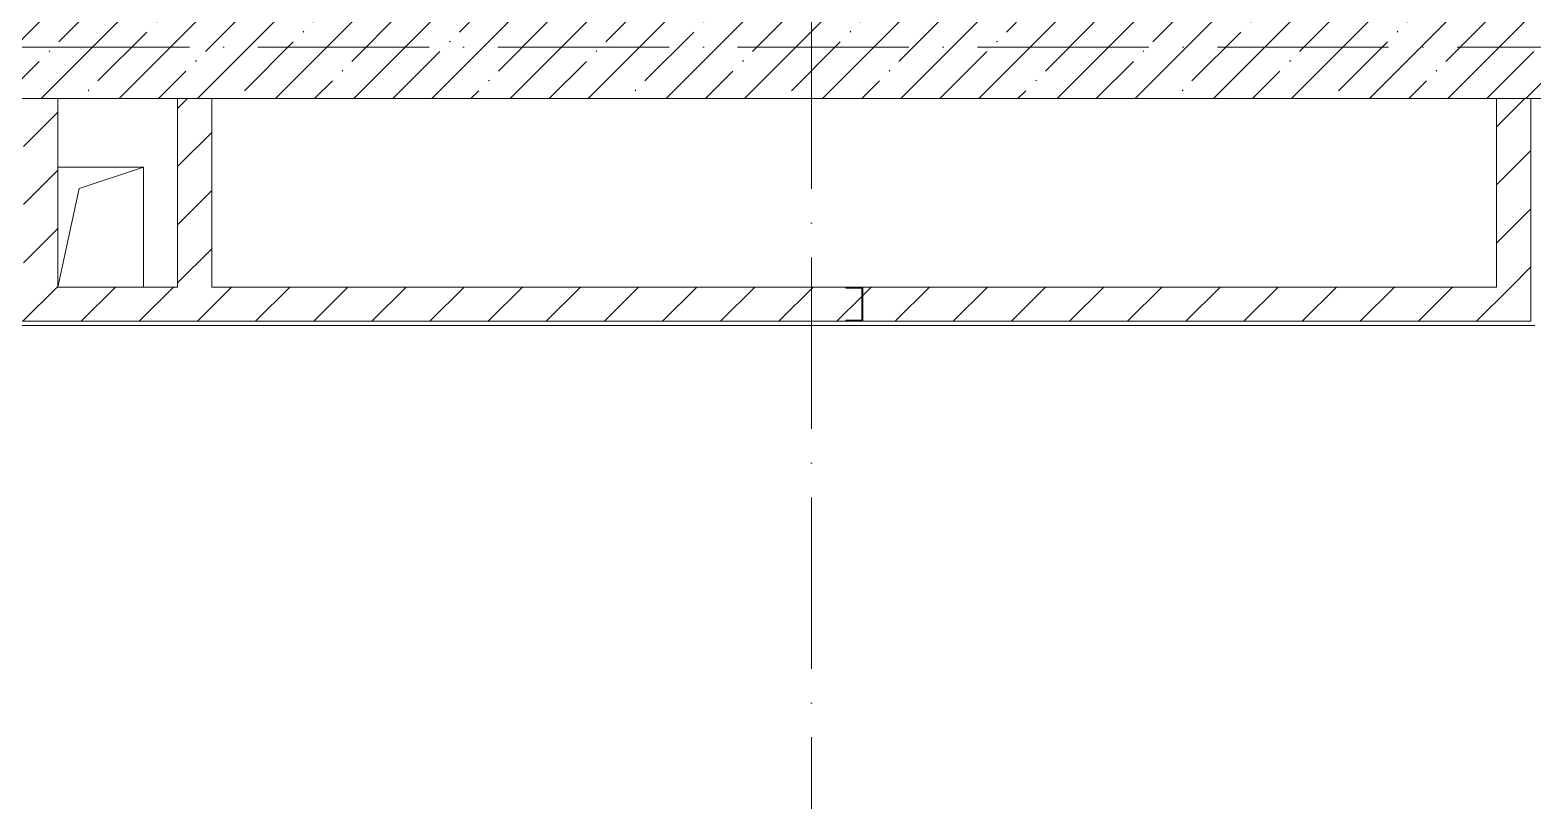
# Model space of a CAD drawing. Header units: millimetres. Extents: x -213536 to 1564669, y -45299 to 942238.
# Drawn here: x 587183 to 591570, y 468835 to 471085 of the extents above; entities that cross this region are included whole.
import ezdxf

# ---------------------------------------------------------------- set-up
doc = ezdxf.new("R2010")
doc.units = ezdxf.units.MM
doc.linetypes.add('50_200_ШТРИХ_1Т_ш5_п1_п1_', pattern=[700, 500, -100, 0, -100])
for name, color, linetype, lineweight in [('0-1', 7, 'Continuous', 5), ('0-2', 7, 'Continuous', 9), ('3) ЖБ 4м', 3, 'Continuous', 30), ('Обобщенные модели', 7, 'Continuous', 9), ('Оси-2', 7, '50_200_ШТРИХ_1Т_ш5_п1_п1_', 9), ('Стены-1', 7, 'Continuous', 13), ('Штриховка разреза-1', 7, 'Continuous', 9)]:
    doc.layers.add(name, color=color, linetype=linetype, lineweight=lineweight)
doc.layers.get('0-2').off()
pattern_1 = [(45, (0, 0), (-84.8528, 84.8528), [])]

# ---------------------------------------------------------------- blocks, each defined once
blk = doc.blocks.new('Ось 3 этаж')
at = {"layer": 'Оси-2'}
for p, q in [((453092.1, 423014.8), (453092.1, 477896.8)), ((428373.3, 471035.4), (459092.1, 471035.4))]:
    blk.add_line(p, q, dxfattribs=at)
blk = doc.blocks.new('154_Фахверк_СКБ_Швеллер - Тип_100_3960-28318856-АИ2_03_План отделки стен 3-го этажа _Часть 2_')
at = {"layer": 'Обобщенные модели'}
for p, q in [((175, 50), (125, 50)), ((125, 50), (125, -50)), ((128, 47), (175, 47)), ((128, -47), (128, 47)), ((175, 47), (175, 50)), ((125, -50), (175, -50)), ((175, -47), (128, -47)), ((175, -50), (175, -47))]:
    blk.add_line(p, q, dxfattribs=at)
blk = doc.blocks.new('AR_Отверстие прямоугольное _в плите_ - AR_Отверстие прямоугольное _в плите_-30459243-АИ2_03_План отделки стен 3-го этажа _Часть 2_')
at = {"layer": 'Обобщенные модели'}
for p, q in [((125, 175), (-125, 175)), ((-62.5, 112.5), (125, 175)), ((125, -175), (125, 175)), ((-125, -175), (-62.5, 112.5))]:
    blk.add_line(p, q, dxfattribs=at)
blk = doc.blocks.new('0125-Р-ОО-Ш2-АР-о_23_10_2024_rvt-1-АИ2_03_План отделки стен 3-го этажа _Часть 2_')
at = {"layer": 'Штриховка разреза-1'}
h = blk.add_hatch(dxfattribs=at)
h.set_pattern_fill('FP_2', color=256, style=0, pattern_type=2)
h.set_pattern_definition([(45, (0, 0), (-114.04925, 114.04925), []), (45, (114.05, 0), (-114.04925, 114.04925), [201.612, -40.322, 3.353, -36.97])])
h.paths.add_polyline_path([(25400, 45650), (25400, 45900), (16950, 45900), (16950, 45650), (23901.5, 45650)], flags=0)
h = blk.add_hatch(dxfattribs=at)
h.set_pattern_fill('FP_3', color=256, style=0, pattern_type=2)
h.set_pattern_definition(pattern_1)
h.paths.add_polyline_path([(20100, 45100), (20200, 45100), (20200, 45650), (20100, 45650)], flags=0)
h = blk.add_hatch(dxfattribs=at)
h.set_pattern_fill('FP_3', color=256, style=0, pattern_type=2)
h.set_pattern_definition(pattern_1)
h.paths.add_polyline_path([(20650, 45100), (20650, 45650), (20550, 45650), (20550, 45100)], flags=0)
h = blk.add_hatch(dxfattribs=at)
h.set_pattern_fill('FP_3', color=256, style=0, pattern_type=2)
h.set_pattern_definition(pattern_1)
h.paths.add_polyline_path([(24500, 45100), (24500, 45650), (24400, 45650), (24400, 45100)], flags=0)
h = blk.add_hatch(dxfattribs=at)
h.set_pattern_fill('FP_3', color=256, style=0, pattern_type=2)
h.set_pattern_definition(pattern_1)
h.paths.add_polyline_path([(24500, 45000), (24500, 45100), (22550, 45100), (22550, 45000), (23901.5, 45000)], flags=0)
h.paths.add_polyline_path([(22500, 45000), (22500, 45003), (22547, 45003), (22547, 45097), (22500, 45097), (22500, 45100), (18250, 45100), (18250, 45000), (20173.6, 45000)], flags=0)
at = {"layer": 'Стены-1'}
for p, q in [((16950, 45650), (25400, 45650)), ((20200, 45650), (20100, 45650)), ((20200, 45100), (20200, 45650)), ((20650, 45650), (20550, 45650)), ((20550, 45650), (20550, 45100)), ((20650, 45100), (20650, 45650)), ((24500, 45650), (24400, 45650)), ((24400, 45650), (24400, 45100)), ((24500, 45100), (24500, 45650)), ((20550, 45100), (20200, 45100)), ((22500, 45100), (20650, 45100)), ((24400, 45100), (22550, 45100)), ((24500, 45000), (24500, 45100)), ((18250, 45000), (22500, 45000)), ((22550, 45000), (24500, 45000))]:
    blk.add_line(p, q, dxfattribs=at)
at = {"layer": '0-2'}
blk.add_blockref('AR_Отверстие прямоугольное _в плите_ - AR_Отверстие прямоугольное _в плите_-30459243-АИ2_03_План отделки стен 3-го этажа _Часть 2_', (20325, 45275), dxfattribs=at)
at = {"layer": '0-2', "rotation": 180}
blk.add_blockref('154_Фахверк_СКБ_Швеллер - Тип_100_3960-28318856-АИ2_03_План отделки стен 3-го этажа _Часть 2_', (22675, 45050), dxfattribs=at)
blk = doc.blocks.new('3этНиз')
at = {"layer": 'Стены-1'}
for p, q in [((448830.1, 470223.4), (455204.1, 470223.4)), ((453192.1, 470235.4), (448842.1, 470235.4)), ((455192.1, 470235.4), (453242.1, 470235.4))]:
    blk.add_line(p, q, dxfattribs=at)
at = {"layer": '0-1'}
blk.add_blockref('0125-Р-ОО-Ш2-АР-о_23_10_2024_rvt-1-АИ2_03_План отделки стен 3-го этажа _Часть 2_', (430692.1, 425235.4), dxfattribs=at)

msp = doc.modelspace()

# ---------------------------------------------------------------- block references
at = {"color": 5, "lineweight": 30}
msp.add_blockref('Ось 3 этаж', (136371.8, 0), dxfattribs=at)
at = {"layer": '3) ЖБ 4м'}
msp.add_blockref('3этНиз', (136371.8, 0), dxfattribs=at)

doc.saveas('drawing.dxf')
